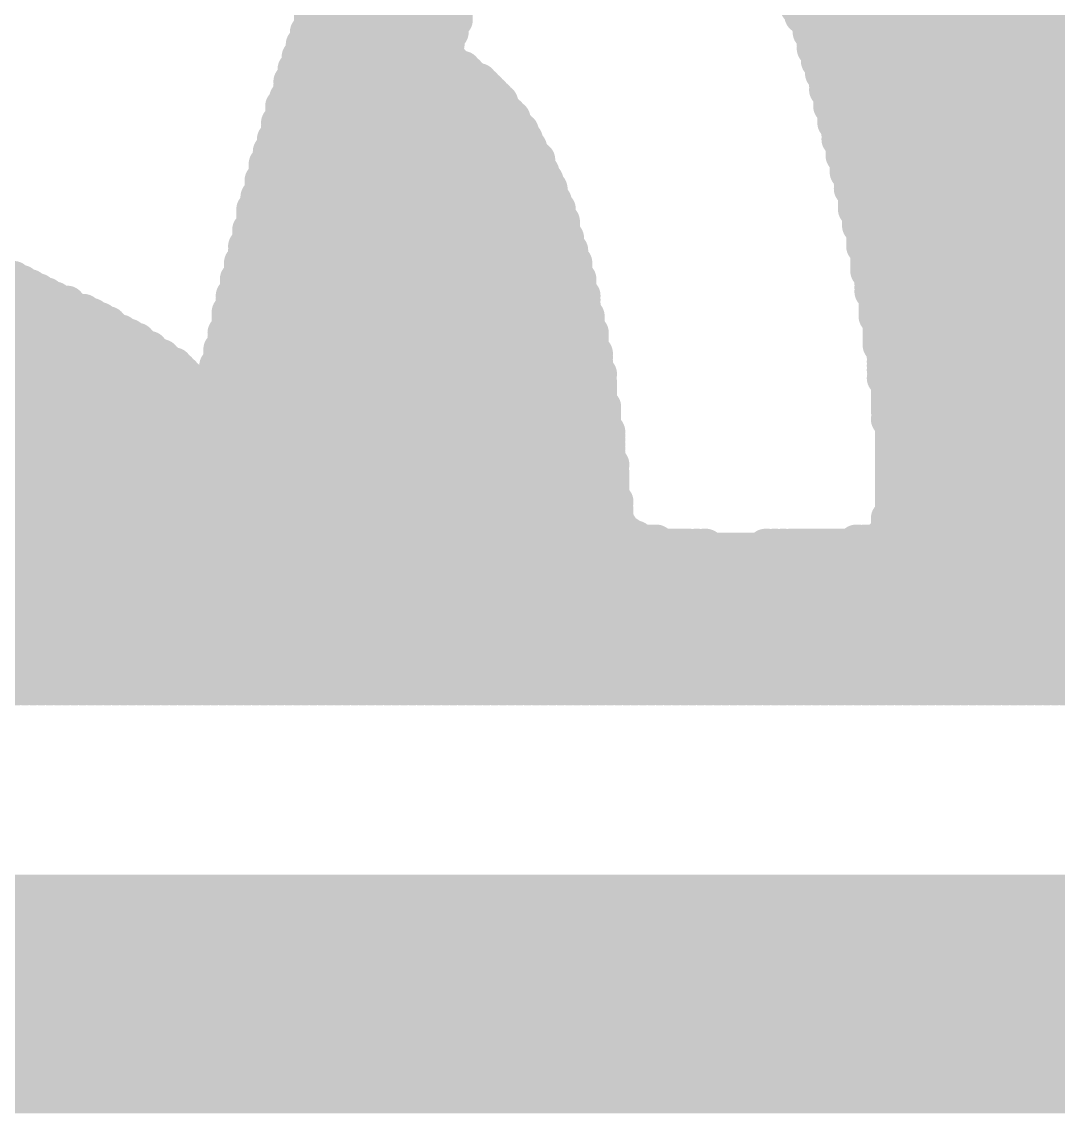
# Model space of a CAD drawing. Extents: x -305 to 3505, y -905 to 3905.
# Drawn here: x 2381.4 to 2438, y 2400.8 to 2460.4 of the extents above; entities that cross this region are included whole.
import ezdxf

# ---------------------------------------------------------------- set-up
doc = ezdxf.new("R2010")
doc.units = 0
doc.layers.add('2D_LINE_26', color=1, linetype='CONTINUOUS')

# ---------------------------------------------------------------- blocks, each defined once
blk = doc.blocks.new('SMOOTH_2')
at = {"const_width": 1}
blk.add_lwpolyline([(-0.5, 0, 1), (0.5, 0, 1)], format="xyb", close=True, dxfattribs=at)
blk = doc.blocks.new('DRAWING_23')
at = {"layer": '2D_LINE_26', "const_width": 2}
for points in [[(40.5, 129.15), (48.038, 129.15)], [(66.825, 129.15), (82.238, 129.15)], [(40.275, 128.7), (48.038, 128.7)], [(40.275, 128.475), (48.038, 128.475)], [(40.5, 128.925), (48.038, 128.925)], [(67.05, 128.925), (82.688, 128.925)], [(67.05, 128.7), (82.912, 128.7)], [(67.275, 128.475), (83.362, 128.475)], [(40.05, 127.8), (47.812, 127.8)], [(40.275, 128.25), (47.812, 128.25)], [(40.275, 128.025), (47.812, 128.025)], [(67.5, 128.25), (83.588, 128.25)], [(67.5, 128.025), (83.812, 128.025)], [(67.5, 127.8), (84.262, 127.8)], [(40.05, 127.575), (47.588, 127.575)], [(40.05, 127.35), (47.588, 127.35)], [(67.725, 127.575), (84.488, 127.575)], [(67.725, 127.35), (84.712, 127.35)], [(39.825, 127.125), (47.588, 127.125)], [(39.825, 126.9), (47.362, 126.9)], [(39.825, 126.675), (47.588, 126.675)], [(67.725, 127.125), (85.162, 127.125)], [(67.725, 126.9), (85.388, 126.9)], [(67.95, 126.675), (85.612, 126.675)], [(39.6, 126.45), (47.588, 126.45)], [(39.6, 126.225), (47.812, 126.225)], [(39.6, 126), (48.038, 126)], [(67.95, 126.45), (85.838, 126.45)], [(67.95, 126.225), (86.062, 126.225)], [(68.175, 126), (86.288, 126)], [(39.375, 125.775), (48.488, 125.775)], [(39.375, 125.55), (48.712, 125.55)], [(68.175, 125.775), (86.512, 125.775)], [(68.175, 125.55), (86.738, 125.55)], [(39.15, 125.1), (49.388, 125.1)], [(39.15, 124.875), (49.612, 124.875)], [(39.375, 125.325), (48.938, 125.325)], [(68.4, 125.325), (86.962, 125.325)], [(68.4, 125.1), (87.188, 125.1)], [(68.4, 124.875), (87.412, 124.875)], [(38.925, 124.2), (50.288, 124.2)], [(39.15, 124.65), (49.838, 124.65)], [(39.15, 124.425), (50.062, 124.425)], [(68.4, 124.65), (87.638, 124.65)], [(68.625, 124.425), (87.862, 124.425)], [(68.625, 124.2), (87.862, 124.2)], [(38.7, 123.75), (50.512, 123.75)], [(38.925, 123.975), (50.512, 123.975)], [(68.625, 123.975), (88.088, 123.975)], [(68.625, 123.75), (88.312, 123.75)], [(38.7, 123.525), (50.738, 123.525)], [(38.7, 123.3), (50.962, 123.3)], [(38.7, 123.075), (51.188, 123.075)], [(68.85, 123.525), (88.538, 123.525)], [(68.85, 123.3), (88.762, 123.3)], [(68.85, 123.075), (88.762, 123.075)], [(38.475, 122.85), (51.188, 122.85)], [(38.475, 122.625), (51.412, 122.625)], [(38.475, 122.4), (51.638, 122.4)], [(68.85, 122.85), (88.988, 122.85)], [(69.075, 122.625), (89.212, 122.625)], [(69.075, 122.4), (89.438, 122.4)], [(38.25, 121.95), (51.862, 121.95)], [(38.475, 122.175), (51.638, 122.175)], [(69.075, 122.175), (89.438, 122.175)], [(69.075, 121.95), (89.662, 121.95)], [(38.025, 121.275), (52.088, 121.275)], [(38.25, 121.725), (51.862, 121.725)], [(38.25, 121.5), (52.088, 121.5)], [(69.3, 121.725), (89.888, 121.725)], [(69.3, 121.5), (89.888, 121.5)], [(69.3, 121.275), (90.112, 121.275)], [(38.025, 121.05), (52.312, 121.05)], [(38.025, 120.825), (52.538, 120.825)], [(69.3, 121.05), (90.338, 121.05)], [(69.525, 120.825), (90.562, 120.825)], [(37.8, 120.6), (52.538, 120.6)], [(37.8, 120.375), (52.538, 120.375)], [(37.8, 120.15), (52.762, 120.15)], [(69.525, 120.6), (90.562, 120.6)], [(69.525, 120.375), (90.788, 120.375)], [(69.525, 120.15), (91.012, 120.15)], [(37.575, 119.7), (52.988, 119.7)], [(37.575, 119.475), (52.988, 119.475)], [(37.8, 119.925), (52.762, 119.925)], [(69.75, 119.925), (91.012, 119.925)], [(69.75, 119.7), (91.238, 119.7)], [(69.75, 119.475), (91.238, 119.475)], [(37.575, 119.25), (53.212, 119.25)], [(37.575, 119.025), (53.212, 119.025)], [(69.75, 119.25), (91.462, 119.25)], [(69.975, 119.025), (91.688, 119.025)], [(37.35, 118.8), (53.212, 118.8)], [(37.35, 118.575), (53.438, 118.575)], [(37.35, 118.35), (53.438, 118.35)], [(69.975, 118.8), (91.688, 118.8)], [(69.975, 118.575), (91.912, 118.575)], [(69.975, 118.35), (92.138, 118.35)], [(37.125, 118.125), (53.662, 118.125)], [(37.125, 117.9), (53.662, 117.9)], [(37.125, 117.675), (53.662, 117.675)], [(69.975, 118.125), (92.138, 118.125)], [(70.2, 117.9), (92.362, 117.9)], [(70.2, 117.675), (92.362, 117.675)], [(37.125, 117.45), (53.888, 117.45)], [(37.125, 117.225), (53.888, 117.225)], [(70.2, 117.45), (92.588, 117.45)], [(70.2, 117.225), (92.812, 117.225)], [(36.9, 117), (53.888, 117)], [(36.9, 116.775), (53.888, 116.775)], [(36.9, 116.55), (54.112, 116.55)], [(70.425, 117), (92.812, 117)], [(70.425, 116.775), (93.038, 116.775)], [(70.425, 116.55), (93.038, 116.55)], [(36.675, 116.1), (54.112, 116.1)], [(36.675, 115.875), (54.338, 115.875)], [(36.9, 116.325), (54.112, 116.325)], [(70.425, 116.325), (93.262, 116.325)], [(70.425, 116.1), (93.262, 116.1)], [(70.65, 115.875), (93.488, 115.875)], [(36.675, 115.65), (54.338, 115.65)], [(36.675, 115.425), (54.338, 115.425)], [(70.65, 115.65), (93.712, 115.65)], [(70.65, 115.425), (93.712, 115.425)], [(36.45, 115.2), (54.562, 115.2)], [(36.45, 114.975), (54.562, 114.975)], [(36.45, 114.75), (54.562, 114.75)], [(70.65, 115.2), (93.938, 115.2)], [(70.65, 114.975), (93.938, 114.975)], [(70.65, 114.75), (94.162, 114.75)], [(-36.45, 114.3), (23.962, 114.3)], [(-36.45, 114.075), (24.412, 114.075)], [(36.225, 114.3), (54.788, 114.3)], [(36.225, 114.075), (54.788, 114.075)], [(36.45, 114.525), (54.562, 114.525)], [(70.875, 114.525), (94.162, 114.525)], [(70.875, 114.3), (94.388, 114.3)], [(70.875, 114.075), (94.388, 114.075)], [(-36.45, 113.85), (24.862, 113.85)], [(-36.45, 113.625), (25.312, 113.625)], [(36.225, 113.85), (54.788, 113.85)], [(36.225, 113.625), (54.788, 113.625)], [(70.875, 113.85), (94.612, 113.85)], [(70.875, 113.625), (94.612, 113.625)], [(-36.45, 113.4), (25.762, 113.4)], [(-36.45, 113.175), (26.212, 113.175)], [(-36.45, 112.95), (26.888, 112.95)], [(36, 113.4), (55.012, 113.4)], [(36, 113.175), (55.012, 113.175)], [(36, 112.95), (55.012, 112.95)], [(71.1, 113.4), (94.838, 113.4)], [(71.1, 113.175), (95.062, 113.175)], [(71.1, 112.95), (95.062, 112.95)], [(-36.45, 112.725), (27.112, 112.725)], [(-36.45, 112.5), (27.788, 112.5)], [(-36.45, 112.275), (28.238, 112.275)], [(35.775, 112.5), (55.012, 112.5)], [(35.775, 112.275), (55.238, 112.275)], [(36, 112.725), (55.012, 112.725)], [(71.1, 112.725), (95.062, 112.725)], [(71.1, 112.5), (95.288, 112.5)], [(71.1, 112.275), (95.512, 112.275)], [(-36.45, 112.05), (28.688, 112.05)], [(-36.45, 111.825), (29.138, 111.825)], [(35.775, 112.05), (55.238, 112.05)], [(35.775, 111.825), (55.238, 111.825)], [(71.325, 112.05), (95.512, 112.05)], [(71.325, 111.825), (95.738, 111.825)], [(-36.45, 111.6), (29.362, 111.6)], [(-36.45, 111.375), (29.812, 111.375)], [(-36.45, 111.15), (30.262, 111.15)], [(35.55, 111.375), (55.462, 111.375)], [(35.55, 111.15), (55.462, 111.15)], [(35.775, 111.6), (55.238, 111.6)], [(71.325, 111.6), (95.738, 111.6)], [(71.325, 111.375), (95.962, 111.375)], [(71.325, 111.15), (95.962, 111.15)], [(-36.45, 110.925), (30.712, 110.925)], [(-36.45, 110.7), (30.938, 110.7)], [(35.55, 110.925), (55.462, 110.925)], [(35.55, 110.7), (55.462, 110.7)], [(71.325, 110.925), (96.188, 110.925)], [(71.325, 110.7), (96.188, 110.7)], [(-36.45, 110.475), (31.388, 110.475)], [(-36.45, 110.25), (31.612, 110.25)], [(-36.45, 110.025), (32.062, 110.025)], [(35.325, 110.475), (55.462, 110.475)], [(35.325, 110.25), (55.688, 110.25)], [(35.325, 110.025), (55.688, 110.025)], [(71.55, 110.475), (96.412, 110.475)], [(71.55, 110.25), (96.412, 110.25)], [(71.55, 110.025), (96.412, 110.025)], [(-36.45, 109.8), (32.288, 109.8)], [(-36.45, 109.575), (32.738, 109.575)], [(-36.45, 109.35), (32.962, 109.35)], [(35.1, 109.575), (55.688, 109.575)], [(35.1, 109.35), (55.688, 109.35)], [(35.325, 109.8), (55.688, 109.8)], [(71.55, 109.8), (96.638, 109.8)], [(71.55, 109.575), (96.862, 109.575)], [(71.55, 109.35), (96.862, 109.35)], [(-36.45, 109.125), (33.188, 109.125)], [(-36.45, 108.9), (33.412, 108.9)], [(35.1, 109.125), (55.912, 109.125)], [(35.1, 108.9), (55.688, 108.9)], [(71.55, 108.9), (97.088, 108.9)], [(71.775, 109.125), (96.862, 109.125)], [(-36.45, 108.675), (33.638, 108.675)], [(-36.45, 108.45), (33.862, 108.45)], [(-36.45, 108.225), (34.088, 108.225)], [(34.65, 108.225), (55.912, 108.225)], [(34.875, 108.675), (55.912, 108.675)], [(34.875, 108.45), (55.912, 108.45)], [(71.775, 108.675), (97.088, 108.675)], [(71.775, 108.45), (97.312, 108.45)], [(71.775, 108.225), (97.312, 108.225)], [(-36.45, 108), (55.912, 108)], [(-36.45, 107.775), (55.912, 107.775)], [(-36.45, 107.55), (55.912, 107.55)], [(71.775, 108), (97.538, 108)], [(71.775, 107.775), (97.538, 107.775)], [(71.775, 107.55), (97.762, 107.55)], [(-36.45, 107.325), (56.138, 107.325)], [(-36.45, 107.1), (56.138, 107.1)], [(71.775, 107.325), (97.762, 107.325)], [(71.775, 107.1), (97.988, 107.1)], [(-36.45, 106.875), (56.138, 106.875)], [(-36.45, 106.65), (56.138, 106.65)], [(-36.45, 106.425), (56.138, 106.425)], [(71.775, 106.65), (97.988, 106.65)], [(72, 106.875), (97.988, 106.875)], [(72, 106.425), (98.212, 106.425)], [(-36.45, 106.2), (56.138, 106.2)], [(-36.45, 105.975), (56.362, 105.975)], [(-36.45, 105.75), (56.362, 105.75)], [(72, 106.2), (98.212, 106.2)], [(72, 105.975), (98.438, 105.975)], [(72, 105.75), (98.438, 105.75)], [(-36.45, 105.525), (56.362, 105.525)], [(-36.45, 105.3), (56.362, 105.3)], [(72, 105.525), (98.662, 105.525)], [(72, 105.3), (98.662, 105.3)], [(-36.45, 105.075), (56.362, 105.075)], [(-36.45, 104.85), (56.362, 104.85)], [(-36.45, 104.625), (56.362, 104.625)], [(72, 105.075), (98.888, 105.075)], [(72, 104.85), (98.888, 104.85)], [(72, 104.625), (99.112, 104.625)], [(-36.45, 104.4), (56.362, 104.4)], [(-36.45, 104.175), (56.588, 104.175)], [(-36.45, 103.95), (56.362, 103.95)], [(72, 104.4), (99.112, 104.4)], [(72, 104.175), (99.112, 104.175)], [(72, 103.95), (99.338, 103.95)], [(-36.45, 103.725), (56.588, 103.725)], [(-36.45, 103.5), (56.588, 103.5)], [(72, 103.725), (99.788, 103.725)], [(72, 103.5), (162.788, 103.5)], [(-36.45, 103.275), (56.588, 103.275)], [(-36.45, 103.05), (56.588, 103.05)], [(-36.45, 102.825), (56.588, 102.825)], [(72, 103.275), (162.788, 103.275)], [(72, 103.05), (163.012, 103.05)], [(72, 102.825), (163.012, 102.825)], [(-36.45, 102.6), (56.588, 102.6)], [(-36.45, 102.375), (56.588, 102.375)], [(-36.45, 102.15), (56.812, 102.15)], [(72, 102.6), (163.238, 102.6)], [(72, 102.375), (163.462, 102.375)], [(72, 102.15), (163.462, 102.15)], [(-36.45, 101.925), (56.588, 101.925)], [(-36.45, 101.7), (56.812, 101.7)], [(72, 101.925), (163.688, 101.925)], [(72, 101.7), (163.912, 101.7)], [(-36.45, 101.475), (56.812, 101.475)], [(-36.45, 101.25), (56.812, 101.25)], [(-36.45, 101.025), (56.812, 101.025)], [(71.775, 101.25), (164.138, 101.25)], [(71.775, 101.025), (164.362, 101.025)], [(72, 101.475), (164.138, 101.475)], [(-36.45, 100.8), (57.038, 100.8)], [(-36.45, 100.575), (57.038, 100.575)], [(-36.45, 100.35), (57.488, 100.35)], [(71.55, 100.35), (165.038, 100.35)], [(71.775, 100.8), (164.588, 100.8)], [(71.775, 100.575), (164.812, 100.575)], [(-36.45, 100.125), (57.938, 100.125)], [(-36.45, 99.9), (59.062, 99.9)], [(69.975, 99.9), (70.088, 99.9)], [(70.425, 99.9), (165.712, 99.9)], [(71.325, 100.125), (165.488, 100.125)], [(-36.45, 99.675), (60.862, 99.675)], [(-36.45, 99.45), (166.162, 99.45)], [(-36.45, 99.225), (166.612, 99.225)], [(61.2, 99.675), (61.312, 99.675)], [(61.65, 99.675), (61.762, 99.675)], [(65.025, 99.675), (65.138, 99.675)], [(65.475, 99.675), (65.588, 99.675)], [(65.925, 99.675), (66.038, 99.675)], [(66.375, 99.675), (165.938, 99.675)], [(-36.45, 99), (167.062, 99)], [(-36.45, 98.775), (167.288, 98.775)], [(-36.45, 98.55), (167.962, 98.55)], [(-36.45, 98.325), (168.412, 98.325)], [(-36.45, 98.1), (168.862, 98.1)], [(-36.45, 97.875), (169.762, 97.875)], [(-36.45, 97.65), (170.438, 97.65)], [(-36.45, 97.425), (172.012, 97.425)], [(-36.45, 97.2), (189.562, 97.2)], [(-36.45, 96.975), (189.562, 96.975)], [(-36.45, 96.75), (189.562, 96.75)], [(-36.45, 96.525), (189.562, 96.525)], [(-36.45, 96.3), (189.562, 96.3)], [(-36.45, 96.075), (189.562, 96.075)], [(-36.45, 95.85), (189.562, 95.85)], [(-36.45, 95.625), (189.562, 95.625)], [(-36.45, 95.4), (189.562, 95.4)], [(-36.45, 95.175), (189.562, 95.175)], [(-36.45, 94.95), (189.562, 94.95)], [(-36.45, 94.725), (189.562, 94.725)], [(-36.45, 94.5), (189.562, 94.5)], [(-36.45, 94.275), (189.562, 94.275)], [(-36.45, 94.05), (189.562, 94.05)], [(-36.45, 93.825), (189.562, 93.825)], [(-36.45, 93.6), (189.562, 93.6)], [(-36.45, 93.375), (189.562, 93.375)], [(-36.45, 93.15), (189.562, 93.15)], [(-36.45, 92.925), (189.562, 92.925)], [(-36.45, 92.7), (189.562, 92.7)], [(-36.45, 92.475), (189.562, 92.475)], [(-36.45, 92.25), (189.562, 92.25)], [(23.625, 92.025), (23.738, 92.025)], [(24.075, 92.025), (24.188, 92.025)], [(24.525, 92.025), (24.638, 92.025)], [(24.975, 92.025), (25.088, 92.025)], [(25.425, 92.025), (25.538, 92.025)], [(25.875, 92.025), (25.988, 92.025)], [(26.325, 92.025), (26.438, 92.025)], [(26.775, 92.025), (26.888, 92.025)], [(27.225, 92.025), (27.338, 92.025)], [(27.675, 92.025), (27.788, 92.025)], [(28.125, 92.025), (28.238, 92.025)], [(28.575, 92.025), (28.688, 92.025)], [(29.025, 92.025), (29.138, 92.025)], [(29.475, 92.025), (29.588, 92.025)], [(29.925, 92.025), (30.038, 92.025)], [(30.375, 92.025), (30.488, 92.025)], [(30.825, 92.025), (30.938, 92.025)], [(31.275, 92.025), (31.388, 92.025)], [(31.725, 92.025), (31.838, 92.025)], [(32.175, 92.025), (32.288, 92.025)], [(32.625, 92.025), (32.738, 92.025)], [(33.075, 92.025), (33.188, 92.025)], [(33.525, 92.025), (33.638, 92.025)], [(33.975, 92.025), (34.088, 92.025)], [(34.425, 92.025), (34.538, 92.025)], [(34.875, 92.025), (34.988, 92.025)], [(35.325, 92.025), (35.438, 92.025)], [(35.775, 92.025), (35.888, 92.025)], [(36.225, 92.025), (36.338, 92.025)], [(36.675, 92.025), (36.788, 92.025)], [(37.125, 92.025), (37.238, 92.025)], [(37.575, 92.025), (37.688, 92.025)], [(38.025, 92.025), (38.138, 92.025)], [(38.475, 92.025), (38.588, 92.025)], [(38.925, 92.025), (39.038, 92.025)], [(39.375, 92.025), (39.488, 92.025)], [(39.825, 92.025), (39.938, 92.025)], [(40.275, 92.025), (40.388, 92.025)], [(40.725, 92.025), (40.838, 92.025)], [(41.175, 92.025), (41.288, 92.025)], [(41.625, 92.025), (41.738, 92.025)], [(42.075, 92.025), (42.188, 92.025)], [(42.525, 92.025), (42.638, 92.025)], [(42.975, 92.025), (43.088, 92.025)], [(43.425, 92.025), (43.538, 92.025)], [(43.875, 92.025), (43.988, 92.025)], [(44.325, 92.025), (44.438, 92.025)], [(44.775, 92.025), (44.888, 92.025)], [(45.225, 92.025), (45.338, 92.025)], [(45.675, 92.025), (45.788, 92.025)], [(46.125, 92.025), (46.238, 92.025)], [(46.575, 92.025), (46.688, 92.025)], [(47.025, 92.025), (47.138, 92.025)], [(47.475, 92.025), (47.588, 92.025)], [(47.925, 92.025), (48.038, 92.025)], [(48.375, 92.025), (48.488, 92.025)], [(48.825, 92.025), (48.938, 92.025)], [(49.275, 92.025), (49.388, 92.025)], [(49.725, 92.025), (49.838, 92.025)], [(50.175, 92.025), (50.288, 92.025)], [(50.625, 92.025), (50.738, 92.025)], [(51.075, 92.025), (51.188, 92.025)], [(51.525, 92.025), (51.638, 92.025)], [(51.975, 92.025), (52.088, 92.025)], [(52.425, 92.025), (52.538, 92.025)], [(52.875, 92.025), (52.988, 92.025)], [(53.325, 92.025), (53.438, 92.025)], [(53.775, 92.025), (53.888, 92.025)], [(54.225, 92.025), (54.338, 92.025)], [(54.675, 92.025), (54.788, 92.025)], [(55.125, 92.025), (55.238, 92.025)], [(55.575, 92.025), (55.688, 92.025)], [(56.025, 92.025), (56.138, 92.025)], [(56.475, 92.025), (56.588, 92.025)], [(56.925, 92.025), (57.038, 92.025)], [(57.375, 92.025), (57.488, 92.025)], [(57.825, 92.025), (57.938, 92.025)], [(58.275, 92.025), (58.388, 92.025)], [(58.725, 92.025), (58.838, 92.025)], [(59.175, 92.025), (59.288, 92.025)], [(59.625, 92.025), (59.738, 92.025)], [(60.075, 92.025), (60.188, 92.025)], [(60.525, 92.025), (60.638, 92.025)], [(60.975, 92.025), (61.088, 92.025)], [(61.425, 92.025), (61.538, 92.025)], [(61.875, 92.025), (61.988, 92.025)], [(62.325, 92.025), (62.438, 92.025)], [(62.775, 92.025), (62.888, 92.025)], [(63.225, 92.025), (63.338, 92.025)], [(63.675, 92.025), (63.788, 92.025)], [(64.125, 92.025), (64.238, 92.025)], [(64.575, 92.025), (64.688, 92.025)], [(65.025, 92.025), (65.138, 92.025)], [(65.475, 92.025), (65.588, 92.025)], [(65.925, 92.025), (66.038, 92.025)], [(66.375, 92.025), (66.488, 92.025)], [(66.825, 92.025), (66.938, 92.025)], [(67.275, 92.025), (67.388, 92.025)], [(67.725, 92.025), (67.838, 92.025)], [(68.175, 92.025), (68.288, 92.025)], [(68.625, 92.025), (68.738, 92.025)], [(69.075, 92.025), (69.188, 92.025)], [(69.525, 92.025), (69.638, 92.025)], [(69.975, 92.025), (70.088, 92.025)], [(70.425, 92.025), (70.538, 92.025)], [(70.875, 92.025), (70.988, 92.025)], [(71.325, 92.025), (71.438, 92.025)], [(71.775, 92.025), (71.888, 92.025)], [(72.225, 92.025), (72.338, 92.025)], [(72.675, 92.025), (72.788, 92.025)], [(73.125, 92.025), (73.238, 92.025)], [(73.575, 92.025), (73.688, 92.025)], [(74.025, 92.025), (74.138, 92.025)], [(74.475, 92.025), (74.588, 92.025)], [(74.925, 92.025), (75.038, 92.025)], [(75.375, 92.025), (75.488, 92.025)], [(75.825, 92.025), (75.938, 92.025)], [(76.275, 92.025), (76.388, 92.025)], [(76.725, 92.025), (76.838, 92.025)], [(77.175, 92.025), (77.288, 92.025)], [(77.625, 92.025), (77.738, 92.025)], [(78.075, 92.025), (78.188, 92.025)], [(78.525, 92.025), (78.638, 92.025)], [(78.975, 92.025), (79.088, 92.025)], [(79.425, 92.025), (79.538, 92.025)], [(79.875, 92.025), (79.988, 92.025)], [(80.325, 92.025), (80.438, 92.025)], [(80.775, 92.025), (80.888, 92.025)], [(81.225, 92.025), (81.338, 92.025)], [(81.675, 92.025), (81.788, 92.025)], [(-36.45, 80.775), (189.562, 80.775)], [(-36.45, 80.55), (189.562, 80.55)], [(-36.45, 80.325), (189.562, 80.325)], [(-36.45, 80.1), (189.562, 80.1)], [(-36.45, 79.875), (189.562, 79.875)], [(-36.45, 79.65), (189.562, 79.65)], [(-36.45, 79.425), (189.562, 79.425)], [(-36.45, 79.2), (189.562, 79.2)], [(-36.45, 78.975), (189.562, 78.975)], [(-36.45, 78.75), (189.562, 78.75)], [(-36.45, 78.525), (189.562, 78.525)], [(-36.45, 78.3), (189.562, 78.3)], [(-36.45, 78.075), (189.562, 78.075)], [(-36.45, 77.85), (189.562, 77.85)], [(-36.45, 77.625), (189.562, 77.625)], [(-36.45, 77.4), (189.562, 77.4)], [(-36.45, 77.175), (189.562, 77.175)], [(-36.45, 76.95), (189.562, 76.95)], [(-36.45, 76.725), (189.562, 76.725)], [(-36.45, 76.5), (189.562, 76.5)], [(-36.45, 76.275), (189.562, 76.275)], [(-36.45, 76.05), (189.562, 76.05)], [(-36.45, 75.825), (189.562, 75.825)], [(-36.45, 75.6), (189.562, 75.6)], [(-36.45, 75.375), (189.562, 75.375)], [(-36.45, 75.15), (189.562, 75.15)], [(-36.45, 74.925), (189.562, 74.925)], [(-36.45, 74.7), (189.562, 74.7)], [(-36.45, 74.475), (189.562, 74.475)], [(-36.45, 74.25), (189.562, 74.25)], [(-36.45, 74.025), (189.562, 74.025)], [(-36.45, 73.8), (189.562, 73.8)], [(-36.45, 73.575), (189.562, 73.575)], [(-36.45, 73.35), (189.562, 73.35)], [(-36.45, 73.125), (189.562, 73.125)], [(-36.45, 72.9), (189.562, 72.9)], [(-36.45, 72.675), (189.562, 72.675)], [(-36.45, 72.45), (189.562, 72.45)], [(-36.45, 72.225), (189.562, 72.225)], [(-36.45, 72), (189.562, 72)], [(-36.45, 71.775), (189.562, 71.775)], [(-36.45, 71.55), (189.562, 71.55)], [(-36.45, 71.325), (189.562, 71.325)], [(-36.45, 71.1), (189.562, 71.1)], [(-36.45, 70.875), (189.562, 70.875)], [(-36.45, 70.65), (189.562, 70.65)], [(-36.45, 70.425), (189.562, 70.425)], [(-36.45, 70.2), (189.562, 70.2)], [(-36.45, 69.975), (189.562, 69.975)], [(-36.45, 69.75), (189.338, 69.75)]]:
    blk.add_lwpolyline(points, dxfattribs=at)
at = {"layer": '2D_LINE_26'}
for p in [(40.5, 129.15), (48.038, 129.15), (66.825, 129.15), (40.275, 128.7), (40.275, 128.475), (40.5, 128.925), (48.038, 128.925), (48.038, 128.7), (48.038, 128.475), (67.05, 128.925), (67.05, 128.7), (67.275, 128.475), (40.05, 127.8), (40.275, 128.25), (40.275, 128.025), (47.812, 128.25), (47.812, 128.025), (47.812, 127.8), (67.5, 128.25), (67.5, 128.025), (67.5, 127.8), (40.05, 127.575), (40.05, 127.35), (47.588, 127.575), (47.588, 127.35), (67.725, 127.575), (67.725, 127.35), (39.825, 127.125), (39.825, 126.9), (39.825, 126.675), (47.362, 126.9), (47.588, 127.125), (47.588, 126.675), (67.725, 127.125), (67.725, 126.9), (67.95, 126.675), (39.6, 126.45), (39.6, 126.225), (39.6, 126), (47.588, 126.45), (47.812, 126.225), (48.038, 126), (67.95, 126.45), (67.95, 126.225), (68.175, 126), (39.375, 125.775), (39.375, 125.55), (48.488, 125.775), (48.712, 125.55), (68.175, 125.775), (68.175, 125.55), (39.15, 125.1), (39.15, 124.875), (39.375, 125.325), (48.938, 125.325), (49.388, 125.1), (49.612, 124.875), (68.4, 125.325), (68.4, 125.1), (68.4, 124.875), (38.925, 124.2), (39.15, 124.65), (39.15, 124.425), (49.838, 124.65), (50.062, 124.425), (50.288, 124.2), (68.4, 124.65), (68.625, 124.425), (68.625, 124.2), (38.7, 123.75), (38.925, 123.975), (50.512, 123.975), (50.512, 123.75), (68.625, 123.975), (68.625, 123.75), (38.7, 123.525), (38.7, 123.3), (38.7, 123.075), (50.738, 123.525), (50.962, 123.3), (51.188, 123.075), (68.85, 123.525), (68.85, 123.3), (68.85, 123.075), (38.475, 122.85), (38.475, 122.625), (38.475, 122.4), (51.188, 122.85), (51.412, 122.625), (51.638, 122.4), (68.85, 122.85), (69.075, 122.625), (69.075, 122.4), (38.25, 121.95), (38.475, 122.175), (51.638, 122.175), (51.862, 121.95), (69.075, 122.175), (69.075, 121.95), (38.025, 121.275), (38.25, 121.725), (38.25, 121.5), (51.862, 121.725), (52.088, 121.5), (52.088, 121.275), (69.3, 121.725), (69.3, 121.5), (69.3, 121.275), (38.025, 121.05), (38.025, 120.825), (52.312, 121.05), (52.538, 120.825), (69.3, 121.05), (69.525, 120.825), (37.8, 120.6), (37.8, 120.375), (37.8, 120.15), (52.538, 120.6), (52.538, 120.375), (52.762, 120.15), (69.525, 120.6), (69.525, 120.375), (69.525, 120.15), (37.575, 119.7), (37.575, 119.475), (37.8, 119.925), (52.762, 119.925), (52.988, 119.7), (52.988, 119.475), (69.75, 119.925), (69.75, 119.7), (69.75, 119.475), (37.575, 119.25), (37.575, 119.025), (53.212, 119.25), (53.212, 119.025), (69.75, 119.25), (69.975, 119.025), (37.35, 118.8), (37.35, 118.575), (37.35, 118.35), (53.212, 118.8), (53.438, 118.575), (53.438, 118.35), (69.975, 118.8), (69.975, 118.575), (69.975, 118.35), (37.125, 118.125), (37.125, 117.9), (37.125, 117.675), (53.662, 118.125), (53.662, 117.9), (53.662, 117.675), (69.975, 118.125), (70.2, 117.9), (70.2, 117.675), (37.125, 117.45), (37.125, 117.225), (53.888, 117.45), (53.888, 117.225), (70.2, 117.45), (70.2, 117.225), (36.9, 117), (36.9, 116.775), (36.9, 116.55), (53.888, 117), (53.888, 116.775), (54.112, 116.55), (70.425, 117), (70.425, 116.775), (70.425, 116.55), (36.675, 116.1), (36.675, 115.875), (36.9, 116.325), (54.112, 116.325), (54.112, 116.1), (54.338, 115.875), (70.425, 116.325), (70.425, 116.1), (70.65, 115.875), (36.675, 115.65), (36.675, 115.425), (54.338, 115.65), (54.338, 115.425), (70.65, 115.65), (70.65, 115.425), (36.45, 115.2), (36.45, 114.975), (36.45, 114.75), (54.562, 115.2), (54.562, 114.975), (54.562, 114.75), (70.65, 115.2), (70.65, 114.975), (70.65, 114.75), (23.962, 114.3), (24.412, 114.075), (36.225, 114.3), (36.225, 114.075), (36.45, 114.525), (54.562, 114.525), (54.788, 114.3), (54.788, 114.075), (70.875, 114.525), (70.875, 114.3), (70.875, 114.075), (24.862, 113.85), (25.312, 113.625), (36.225, 113.85), (36.225, 113.625), (54.788, 113.85), (54.788, 113.625), (70.875, 113.85), (70.875, 113.625), (25.762, 113.4), (26.212, 113.175), (26.888, 112.95), (36, 113.4), (36, 113.175), (36, 112.95), (55.012, 113.4), (55.012, 113.175), (55.012, 112.95), (71.1, 113.4), (71.1, 113.175), (71.1, 112.95), (27.112, 112.725), (27.788, 112.5), (28.238, 112.275), (35.775, 112.5), (35.775, 112.275), (36, 112.725), (55.012, 112.725), (55.012, 112.5), (55.238, 112.275), (71.1, 112.725), (71.1, 112.5), (71.1, 112.275), (28.688, 112.05), (29.138, 111.825), (35.775, 112.05), (35.775, 111.825), (55.238, 112.05), (55.238, 111.825), (71.325, 112.05), (71.325, 111.825), (29.362, 111.6), (29.812, 111.375), (30.262, 111.15), (35.55, 111.375), (35.55, 111.15), (35.775, 111.6), (55.238, 111.6), (55.462, 111.375), (55.462, 111.15), (71.325, 111.6), (71.325, 111.375), (71.325, 111.15), (30.712, 110.925), (30.938, 110.7), (35.55, 110.925), (35.55, 110.7), (55.462, 110.925), (55.462, 110.7), (71.325, 110.925), (71.325, 110.7), (31.388, 110.475), (31.612, 110.25), (32.062, 110.025), (35.325, 110.475), (35.325, 110.25), (35.325, 110.025), (55.462, 110.475), (55.688, 110.25), (55.688, 110.025), (71.55, 110.475), (71.55, 110.25), (71.55, 110.025), (32.288, 109.8), (32.738, 109.575), (32.962, 109.35), (35.1, 109.575), (35.1, 109.35), (35.325, 109.8), (55.688, 109.8), (55.688, 109.575), (55.688, 109.35), (71.55, 109.8), (71.55, 109.575), (71.55, 109.35), (33.188, 109.125), (33.412, 108.9), (35.1, 109.125), (35.1, 108.9), (55.688, 108.9), (55.912, 109.125), (71.55, 108.9), (71.775, 109.125), (33.638, 108.675), (33.862, 108.45), (34.088, 108.225), (34.65, 108.225), (34.875, 108.675), (34.875, 108.45), (55.912, 108.675), (55.912, 108.45), (55.912, 108.225), (71.775, 108.675), (71.775, 108.45), (71.775, 108.225), (55.912, 108), (55.912, 107.775), (55.912, 107.55), (71.775, 108), (71.775, 107.775), (71.775, 107.55), (56.138, 107.325), (56.138, 107.1), (71.775, 107.325), (71.775, 107.1), (56.138, 106.875), (56.138, 106.65), (56.138, 106.425), (71.775, 106.65), (72, 106.875), (72, 106.425), (56.138, 106.2), (56.362, 105.975), (56.362, 105.75), (72, 106.2), (72, 105.975), (72, 105.75), (56.362, 105.525), (56.362, 105.3), (72, 105.525), (72, 105.3), (56.362, 105.075), (56.362, 104.85), (56.362, 104.625), (72, 105.075), (72, 104.85), (72, 104.625), (56.362, 104.4), (56.362, 103.95), (56.588, 104.175), (72, 104.4), (72, 104.175), (72, 103.95), (56.588, 103.725), (56.588, 103.5), (72, 103.725), (72, 103.5), (56.588, 103.275), (56.588, 103.05), (56.588, 102.825), (72, 103.275), (72, 103.05), (72, 102.825), (56.588, 102.6), (56.588, 102.375), (56.812, 102.15), (72, 102.6), (72, 102.375), (72, 102.15), (56.588, 101.925), (56.812, 101.7), (72, 101.925), (72, 101.7), (56.812, 101.475), (56.812, 101.25), (56.812, 101.025), (71.775, 101.25), (71.775, 101.025), (72, 101.475), (57.038, 100.8), (57.038, 100.575), (57.488, 100.35), (71.55, 100.35), (71.775, 100.8), (71.775, 100.575), (57.938, 100.125), (59.062, 99.9), (69.975, 99.9), (70.088, 99.9), (70.425, 99.9), (71.325, 100.125), (60.862, 99.675), (61.2, 99.675), (61.312, 99.675), (61.65, 99.675), (61.762, 99.675), (65.025, 99.675), (65.138, 99.675), (65.475, 99.675), (65.588, 99.675), (65.925, 99.675), (66.038, 99.675), (66.375, 99.675), (23.625, 92.025), (23.738, 92.025), (24.075, 92.025), (24.188, 92.025), (24.525, 92.025), (24.638, 92.025), (24.975, 92.025), (25.088, 92.025), (25.425, 92.025), (25.538, 92.025), (25.875, 92.025), (25.988, 92.025), (26.325, 92.025), (26.438, 92.025), (26.775, 92.025), (26.888, 92.025), (27.225, 92.025), (27.338, 92.025), (27.675, 92.025), (27.788, 92.025), (28.125, 92.025), (28.238, 92.025), (28.575, 92.025), (28.688, 92.025), (29.025, 92.025), (29.138, 92.025), (29.475, 92.025), (29.588, 92.025), (29.925, 92.025), (30.038, 92.025), (30.375, 92.025), (30.488, 92.025), (30.825, 92.025), (30.938, 92.025), (31.275, 92.025), (31.388, 92.025), (31.725, 92.025), (31.838, 92.025), (32.175, 92.025), (32.288, 92.025), (32.625, 92.025), (32.738, 92.025), (33.075, 92.025), (33.188, 92.025), (33.525, 92.025), (33.638, 92.025), (33.975, 92.025), (34.088, 92.025), (34.425, 92.025), (34.538, 92.025), (34.875, 92.025), (34.988, 92.025), (35.325, 92.025), (35.438, 92.025), (35.775, 92.025), (35.888, 92.025), (36.225, 92.025), (36.338, 92.025), (36.675, 92.025), (36.788, 92.025), (37.125, 92.025), (37.238, 92.025), (37.575, 92.025), (37.688, 92.025), (38.025, 92.025), (38.138, 92.025), (38.475, 92.025), (38.588, 92.025), (38.925, 92.025), (39.038, 92.025), (39.375, 92.025), (39.488, 92.025), (39.825, 92.025), (39.938, 92.025), (40.275, 92.025), (40.388, 92.025), (40.725, 92.025), (40.838, 92.025), (41.175, 92.025), (41.288, 92.025), (41.625, 92.025), (41.738, 92.025), (42.075, 92.025), (42.188, 92.025), (42.525, 92.025), (42.638, 92.025), (42.975, 92.025), (43.088, 92.025), (43.425, 92.025), (43.538, 92.025), (43.875, 92.025), (43.988, 92.025), (44.325, 92.025), (44.438, 92.025), (44.775, 92.025), (44.888, 92.025), (45.225, 92.025), (45.338, 92.025), (45.675, 92.025), (45.788, 92.025), (46.125, 92.025), (46.238, 92.025), (46.575, 92.025), (46.688, 92.025), (47.025, 92.025), (47.138, 92.025), (47.475, 92.025), (47.588, 92.025), (47.925, 92.025), (48.038, 92.025), (48.375, 92.025), (48.488, 92.025), (48.825, 92.025), (48.938, 92.025), (49.275, 92.025), (49.388, 92.025), (49.725, 92.025), (49.838, 92.025), (50.175, 92.025), (50.288, 92.025), (50.625, 92.025), (50.738, 92.025), (51.075, 92.025), (51.188, 92.025), (51.525, 92.025), (51.638, 92.025), (51.975, 92.025), (52.088, 92.025), (52.425, 92.025), (52.538, 92.025), (52.875, 92.025), (52.988, 92.025), (53.325, 92.025), (53.438, 92.025), (53.775, 92.025), (53.888, 92.025), (54.225, 92.025), (54.338, 92.025), (54.675, 92.025), (54.788, 92.025), (55.125, 92.025), (55.238, 92.025), (55.575, 92.025), (55.688, 92.025), (56.025, 92.025), (56.138, 92.025), (56.475, 92.025), (56.588, 92.025), (56.925, 92.025), (57.038, 92.025), (57.375, 92.025), (57.488, 92.025), (57.825, 92.025), (57.938, 92.025), (58.275, 92.025), (58.388, 92.025), (58.725, 92.025), (58.838, 92.025), (59.175, 92.025), (59.288, 92.025), (59.625, 92.025), (59.738, 92.025), (60.075, 92.025), (60.188, 92.025), (60.525, 92.025), (60.638, 92.025), (60.975, 92.025), (61.088, 92.025), (61.425, 92.025), (61.538, 92.025), (61.875, 92.025), (61.988, 92.025), (62.325, 92.025), (62.438, 92.025), (62.775, 92.025), (62.888, 92.025), (63.225, 92.025), (63.338, 92.025), (63.675, 92.025), (63.788, 92.025), (64.125, 92.025), (64.238, 92.025), (64.575, 92.025), (64.688, 92.025), (65.025, 92.025), (65.138, 92.025), (65.475, 92.025), (65.588, 92.025), (65.925, 92.025), (66.038, 92.025), (66.375, 92.025), (66.488, 92.025), (66.825, 92.025), (66.938, 92.025), (67.275, 92.025), (67.388, 92.025), (67.725, 92.025), (67.838, 92.025), (68.175, 92.025), (68.288, 92.025), (68.625, 92.025), (68.738, 92.025), (69.075, 92.025), (69.188, 92.025), (69.525, 92.025), (69.638, 92.025), (69.975, 92.025), (70.088, 92.025), (70.425, 92.025), (70.538, 92.025), (70.875, 92.025), (70.988, 92.025), (71.325, 92.025), (71.438, 92.025), (71.775, 92.025), (71.888, 92.025), (72.225, 92.025), (72.338, 92.025), (72.675, 92.025), (72.788, 92.025), (73.125, 92.025), (73.238, 92.025), (73.575, 92.025), (73.688, 92.025), (74.025, 92.025), (74.138, 92.025), (74.475, 92.025), (74.588, 92.025), (74.925, 92.025), (75.038, 92.025), (75.375, 92.025), (75.488, 92.025), (75.825, 92.025), (75.938, 92.025), (76.275, 92.025), (76.388, 92.025), (76.725, 92.025), (76.838, 92.025), (77.175, 92.025), (77.288, 92.025), (77.625, 92.025), (77.738, 92.025), (78.075, 92.025), (78.188, 92.025), (78.525, 92.025), (78.638, 92.025), (78.975, 92.025), (79.088, 92.025), (79.425, 92.025), (79.538, 92.025), (79.875, 92.025), (79.988, 92.025), (80.325, 92.025), (80.438, 92.025), (80.775, 92.025), (80.888, 92.025), (81.225, 92.025), (81.338, 92.025), (81.675, 92.025), (81.788, 92.025)]:
    blk.add_blockref('SMOOTH_2', p, dxfattribs=at)

msp = doc.modelspace()

# ---------------------------------------------------------------- block references
msp.add_blockref('DRAWING_23', (2357, 2332))

doc.saveas('drawing.dxf')
